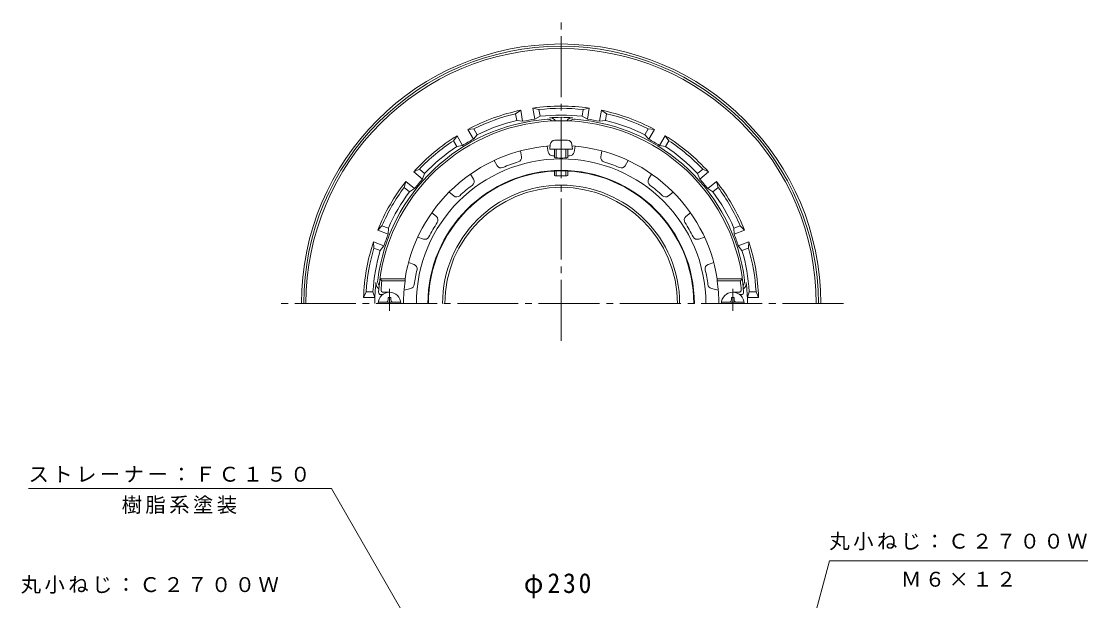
# Model space of a CAD drawing. Units: millimetres, scale not verified. Extents: x -280 to 229, y -348 to 381.
# Drawn here: x -277.5 to 194.8, y 124.5 to 381.1 of the extents above; entities that cross this region are included whole.
import ezdxf

# ---------------------------------------------------------------- set-up
doc = ezdxf.new("R2010")
doc.units = ezdxf.units.MM
doc.header["$LTSCALE"] = 3
doc.linetypes.add('CHAIN2', pattern=[12, 9, -1, 1, -1])
for name, color, linetype, lineweight in [('0-0_通り芯', 3, 'Continuous', 9), ('0-1_躯体', 6, 'Continuous', 9), ('0-4_その他', 7, 'Continuous', 9), ('0-5_寸法', 7, 'Continuous', 9), ('0-8', 4, 'Continuous', 9)]:
    doc.layers.add(name, color=color, linetype=linetype, lineweight=lineweight)
doc.styles.add('ＭＳ ゴシック', font='')
doc.styles.get('ＭＳ ゴシック').set_extended_font_data('MS Gothic')

msp = doc.modelspace()

# ---------------------------------------------------------------- linework, layer by layer
at = {"layer": '0-0_通り芯', "linetype": 'CHAIN2'}
for p, q in [((-38.433, 239.589), (-38.433, 381.141)), ((-114.433, 262.611), (-114.433, 252.893)), ((37.567, 262.611), (37.567, 252.893)), ((86.614, 256.093), (-163.481, 256.093))]:
    msp.add_line(p, q, dxfattribs=at)
at = {"layer": '0-0_通り芯'}
for p, q in [((-56.328, 341.744), (-58.596, 340.21)), ((-58.596, 340.21), (-58.074, 337.25)), ((-56.328, 341.744), (-55.465, 336.847)), ((-50.912, 342.699), (-48.256, 342.034)), ((-50.912, 342.699), (-50.048, 337.802)), ((-48.256, 342.034), (-47.734, 339.074)), ((-28.611, 342.034), (-29.132, 339.074)), ((-25.955, 342.699), (-28.611, 342.034)), ((-25.955, 342.699), (-26.818, 337.802)), ((-20.538, 341.744), (-21.402, 336.847)), ((-20.538, 341.744), (-18.27, 340.21)), ((-18.27, 340.21), (-18.792, 337.25)), ((-58.074, 337.25), (-55.465, 336.847)), ((-47.734, 339.074), (-50.048, 337.802)), ((-29.132, 339.074), (-26.818, 337.802)), ((-21.402, 336.847), (-18.792, 337.25)), ((-79.78, 333.208), (-77.057, 333.491)), ((-79.78, 333.208), (-77.294, 328.902)), ((-77.294, 328.902), (-75.554, 330.888)), ((-77.057, 333.491), (-75.554, 330.888)), ((0.19, 333.491), (-1.312, 330.888)), ((-1.312, 330.888), (0.427, 328.902)), ((2.914, 333.208), (0.19, 333.491)), ((2.914, 333.208), (0.427, 328.902)), ((-84.543, 330.458), (-86.15, 328.241)), ((-86.15, 328.241), (-84.647, 325.638)), ((-84.647, 325.638), (-82.057, 326.152)), ((-84.543, 330.458), (-82.057, 326.152)), ((7.677, 330.458), (5.19, 326.152)), ((5.19, 326.152), (7.781, 325.638)), ((7.677, 330.458), (9.284, 328.241)), ((9.284, 328.241), (7.781, 325.638)), ((-103.661, 314.416), (-101.199, 315.614)), ((-103.661, 314.416), (-99.852, 311.22)), ((-101.199, 315.614), (-98.897, 313.682)), ((-99.852, 311.22), (-98.897, 313.682)), ((24.333, 315.614), (22.03, 313.682)), ((22.03, 313.682), (22.986, 311.22)), ((26.795, 314.416), (22.986, 311.22)), ((26.795, 314.416), (24.333, 315.614)), ((-107.197, 310.203), (-107.948, 307.57)), ((-107.948, 307.57), (-105.646, 305.638)), ((-107.197, 310.203), (-103.387, 307.006)), ((-105.646, 305.638), (-103.387, 307.006)), ((30.33, 310.203), (26.521, 307.007)), ((26.521, 307.007), (28.78, 305.638)), ((31.082, 307.57), (28.78, 305.638)), ((30.33, 310.203), (31.082, 307.57)), ((-119.675, 288.589), (-117.771, 290.557)), ((-119.675, 288.589), (-115.002, 286.889)), ((-117.771, 290.557), (-114.947, 289.529)), ((-115.002, 286.889), (-114.947, 289.529)), ((40.905, 290.557), (38.08, 289.529)), ((38.08, 289.529), (38.136, 286.889)), ((42.809, 288.59), (38.136, 286.889)), ((42.809, 288.59), (40.905, 290.557)), ((-121.556, 283.421), (-121.362, 280.69)), ((-121.556, 283.421), (-116.883, 281.72)), ((44.69, 283.421), (40.017, 281.72)), ((44.69, 283.421), (44.496, 280.69)), ((-121.362, 280.69), (-118.538, 279.662)), ((-118.538, 279.662), (-116.883, 281.72)), ((40.017, 281.72), (41.671, 279.662)), ((44.496, 280.69), (41.671, 279.662)), ((-125.89, 258.843), (-124.774, 261.343)), ((-124.774, 261.343), (-121.768, 261.343)), ((-120.917, 258.843), (-121.768, 261.343)), ((44.051, 258.843), (44.902, 261.343)), ((47.907, 261.343), (44.902, 261.343)), ((49.023, 258.843), (47.907, 261.343)), ((-125.89, 258.843), (-120.917, 258.843)), ((49.024, 258.843), (44.051, 258.843))]:
    msp.add_line(p, q, dxfattribs=at)
for centre, radius, start, end in [((-38.433, 256.093), 115, 0, 180), ((-38.433, 256.093), 114, 0, 180), ((-38.433, 256.093), 113, 0, 180), ((-38.433, 256.093), 87.5, 101.80103, 118.19897), ((-38.433, 256.093), 86.5, 103.47963, 116.52037), ((-38.433, 256.093), 87.5, 81.80103, 98.19897), ((-38.433, 256.093), 86.5, 83.47963, 96.52037), ((-38.433, 256.093), 87.5, 61.80103, 78.19897), ((-38.433, 256.093), 86.5, 63.47963, 76.52037), ((-38.433, 256.093), 81.904, 94.36118, 172.7189), ((-38.433, 256.093), 83.5, 103.60481, 116.39519), ((-38.433, 256.093), 82.53, 98.09047, 101.9095), ((-38.433, 256.093), 83.5, 83.60481, 96.39519), ((-44.433, 334.769), 3, 47.91179, 94.36121), ((-38.433, 256.093), 82.518, 90, 93.60509), ((-43.433, 335.454), 3, 32.27856, 93.60515), ((-38.433, 256.093), 82.518, 86.39491, 90), ((-33.433, 335.454), 3, 86.39485, 147.72197), ((-32.433, 334.769), 3, 85.63879, 132.08844), ((-38.433, 256.093), 81.904, 7.28108, 85.63878), ((-38.433, 256.093), 82.53, 78.09047, 81.9095), ((-38.433, 256.093), 83.5, 63.60481, 76.39519), ((-38.433, 256.093), 87.5, 121.80103, 138.19897), ((-38.433, 256.093), 86.5, 123.47963, 136.52037), ((-38.433, 256.093), 82.53, 118.09047, 121.9095), ((-38.433, 256.093), 82.53, 58.09047, 61.9095), ((-38.433, 256.093), 87.5, 41.80103, 58.19897), ((-38.433, 256.093), 86.5, 43.47963, 56.52037), ((-38.433, 256.093), 83.5, 123.60481, 136.39519), ((-38.433, 256.093), 83.5, 43.60481, 56.39519), ((-38.433, 256.093), 58.768, 0, 180), ((-38.433, 256.093), 87.5, 141.80103, 158.19897), ((-38.433, 256.093), 86.5, 143.47963, 156.52037), ((-38.433, 256.093), 82.53, 138.09047, 141.9095), ((-38.433, 256.093), 52.5, 0, 180), ((-38.433, 256.093), 51.5, 0, 180), ((-38.433, 256.093), 82.53, 38.09047, 41.9095), ((-38.433, 256.093), 87.5, 21.80103, 38.19897), ((-38.433, 256.093), 86.5, 23.47963, 36.52037), ((-38.433, 256.093), 83.5, 143.60481, 156.39519), ((-38.433, 256.093), 83.5, 23.60481, 36.39519), ((-38.433, 256.093), 87.5, 161.80103, 178.19897), ((-38.433, 256.093), 82.53, 158.09047, 161.9095), ((-38.433, 256.093), 82.53, 18.09047, 21.9095), ((-38.433, 256.093), 87.5, 1.80103, 18.19897), ((-38.433, 256.093), 86.5, 163.47963, 176.52037), ((-38.433, 256.093), 83.5, 163.60481, 176.39519), ((-38.433, 256.093), 83.5, 3.60481, 16.39519), ((-38.433, 256.093), 86.5, 3.47963, 16.52037), ((-38.433, 256.093), 82.518, 173.50124, 180.00003), ((-117.44, 265.093), 3, 173.50134, 234.82828), ((-116.701, 266.093), 3, 172.71872, 219.17128), ((39.834, 266.093), 3, 320.82872, 7.28128), ((40.574, 265.093), 3, 305.17172, 6.49866), ((-38.433, 256.093), 82.518, 359.99997, 6.49876), ((-38.433, 256.093), 82.53, 178.09047, 179.99994), ((-38.433, 256.093), 82.53, 0, 1.90953)]:
    msp.add_arc(centre, radius, start, end, dxfattribs=at)
at = {"layer": '0-1_躯体'}
for p, q in [((-55.991, 321.113), (-56.453, 323.734)), ((-44.173, 323.197), (-44.635, 325.818)), ((-32.694, 323.197), (-32.231, 325.818)), ((-20.876, 321.113), (-20.414, 323.734)), ((-66.778, 317.187), (-68.108, 319.492)), ((-10.089, 317.187), (-8.758, 319.492)), ((-77.17, 311.187), (-78.501, 313.492)), ((0.303, 311.187), (1.634, 313.492)), ((-85.963, 303.809), (-88.002, 305.519)), ((9.097, 303.808), (11.136, 305.519)), ((-93.677, 294.616), (-95.716, 296.327)), ((16.81, 294.616), (18.849, 296.327)), ((-99.417, 284.675), (-101.917, 285.585)), ((22.55, 284.675), (25.051, 285.585)), ((-103.521, 273.398), (-106.022, 274.308)), ((26.654, 273.398), (29.155, 274.308)), ((-107.564, 267.093), (-118.683, 267.093)), ((-107.564, 267.093), (-107.54, 266.093)), ((30.697, 267.093), (30.674, 266.093)), ((30.674, 266.093), (40.939, 266.093)), ((30.697, 267.093), (41.816, 267.093)), ((40.939, 266.093), (41.816, 267.093)), ((-117.433, 260.093), (-118.277, 260.093)), ((-114.433, 261.093), (-117.205, 261.093)), ((-104.991, 262.78), (-108.002, 262.093)), ((28.124, 262.78), (31.135, 262.093)), ((37.567, 261.093), (40.339, 261.093)), ((40.567, 260.093), (41.41, 260.093))]:
    msp.add_line(p, q, dxfattribs=at)
msp.add_lwpolyline([(-107.715, 266.093), (-117.806, 266.093), (-118.683, 267.093)], dxfattribs=at)
for centre, radius, start, end in [((-38.433, 256.093), 81, 3.58331, 176.41669), ((-38.433, 256.093), 70, 93.99551, 170.95892), ((-38.433, 256.093), 70, 9.04108, 86.00449), ((-42.203, 323.544), 2, 190, 273.1993), ((-38.433, 256.093), 65.556, 92.62297, 93.19908), ((-38.433, 256.093), 65.556, 86.80092, 87.37715), ((-34.663, 323.544), 2, 266.80089, 350.00015), ((-38.433, 256.093), 64.102, 0, 180), ((-65.045, 318.187), 2, 210, 293.1993), ((-38.433, 256.093), 65.556, 106.80092, 113.19908), ((-57.96, 320.766), 2, 286.80089, 10.00015), ((-18.906, 320.766), 2, 170, 253.1993), ((-38.433, 256.093), 65.556, 66.80092, 73.19908), ((-11.821, 318.187), 2, 246.80089, 330.00015), ((-38.433, 256.093), 59, 0, 180), ((-38.433, 256.093), 65.556, 126.80092, 133.19908), ((-78.902, 310.187), 2, 306.80089, 30.00015), ((2.035, 310.187), 2, 150, 233.1993), ((-38.433, 256.093), 65.556, 46.80092, 53.19908), ((-84.678, 305.341), 2, 230, 313.1993), ((7.811, 305.341), 2, 226.80089, 310.00015), ((-94.962, 293.084), 2, 326.80089, 50.00015), ((18.096, 293.084), 2, 130, 213.1993), ((-38.433, 256.093), 65.556, 146.80092, 153.19908), ((-38.433, 256.093), 65.556, 26.80092, 33.19908), ((-98.732, 286.554), 2, 250, 333.1993), ((21.866, 286.554), 2, 206.80089, 290.00015), ((-104.205, 271.519), 2, 346.80089, 70.00015), ((-38.433, 256.093), 65.556, 166.80092, 172.65529), ((27.338, 271.519), 2, 110.00002, 193.19928), ((-38.433, 256.093), 65.556, 7.34471, 13.19908), ((-38.433, 256.093), 80, 172.81923, 175.64424), ((-38.433, 256.093), 69.827, 171.76624, 180), ((-105.435, 264.73), 2, 282.84143, 352.65538), ((28.569, 264.73), 2, 187.34462, 257.15857), ((-38.433, 256.093), 69.827, 0, 8.23376), ((-38.433, 256.093), 80, 4.35576, 7.18077), ((-118.277, 261.093), 1, 176.41653, 270), ((-117.205, 262.093), 1, 175.64381, 270), ((40.339, 262.093), 1, 270, 4.35619), ((41.41, 261.093), 1, 270, 3.58347)]:
    msp.add_arc(centre, radius, start, end, dxfattribs=at)
at = {"layer": '0-5_寸法'}
for p, q in [((-274.285, 174.156), (-140.195, 174.156)), ((-63.468, 41.26), (-140.195, 174.156)), ((37.567, -17.8), (80.399, 142.053)), ((80.399, 142.053), (194.764, 142.053))]:
    msp.add_line(p, q, dxfattribs=at)
at = {"layer": '0-8'}
for p, q in [((-43.252, 326.597), (-43.433, 324.523)), ((-41.259, 328.423), (-35.607, 328.423)), ((-33.615, 326.597), (-33.433, 324.523)), ((-43.433, 324.523), (-33.433, 324.523)), ((-41.433, 324.424), (-41.433, 320.832)), ((-40.563, 324.376), (-40.563, 320.641)), ((-36.303, 324.376), (-36.303, 320.641)), ((-35.433, 324.424), (-35.433, 320.832)), ((-41.433, 315.017), (-41.433, 312.835)), ((-40.563, 315.055), (-40.563, 312.699)), ((-36.303, 315.055), (-36.303, 312.699)), ((-35.433, 315.017), (-35.433, 312.835)), ((-119.397, 256.694), (-109.469, 256.694)), ((-115.033, 257.694), (-115.033, 258.843)), ((-113.833, 258.843), (-115.033, 258.843)), ((-113.833, 257.694), (-113.833, 258.843)), ((42.531, 256.694), (32.603, 256.694)), ((36.967, 258.843), (38.167, 258.843)), ((36.967, 257.694), (36.967, 258.843)), ((38.167, 257.694), (38.167, 258.843))]:
    msp.add_line(p, q, dxfattribs=at)
for centre, radius, start, end in [((-41.259, 326.423), 2, 90, 174.99998), ((-35.607, 326.423), 2, 5.00002, 90), ((-114.433, 256.093), 5, 0, 180), ((37.567, 256.093), 5, 0, 180), ((-116.033, 257.694), 1, 270, 0), ((-112.833, 257.694), 1, 180, 270), ((35.967, 257.694), 1, 270, 0), ((39.167, 257.694), 1, 180, 270)]:
    msp.add_arc(centre, radius, start, end, dxfattribs=at)
for centre, ratio, start_param, end_param in [((-38.433, 320.832), 0.0904, 6.2831818, 9.4248067), ((-38.433, 312.835), 0.0642, 6.2831765, 9.4247692)]:
    msp.add_ellipse(centre, major_axis=(-3, 0), ratio=ratio, start_param=start_param, end_param=end_param, dxfattribs=at)

# ---------------------------------------------------------------- texts
at = {"layer": '0-4_その他', "color": 2, "insert": (-54.933, 125.472), "char_height": 8.798, "attachment_point": 7, "style": 'ＭＳ ゴシック'}
msp.add_mtext('\\T1.21;\\W0.95;φ230', dxfattribs=at)
at = {"layer": '0-5_寸法', "char_height": 6.598, "attachment_point": 7, "style": 'ＭＳ ゴシック'}
for s, insert in [('\\T1.17;ストレーナー：ＦＣ１５０', (-274.285, 176.845)), ('\\T1.17;樹脂系塗装', (-233.053, 162.885)), ('\\T1.17;丸小ねじ：Ｃ２７００Ｗ', (80.389, 146.783)), ('\\T1.17;Ｍ６×１２', (112.082, 130.554)), ('\\T1.17;丸小ねじ：Ｃ２７００Ｗ', (-277.762, 127.543))]:
    msp.add_mtext(s, dxfattribs=dict(at, insert=insert))

doc.saveas('drawing.dxf')
